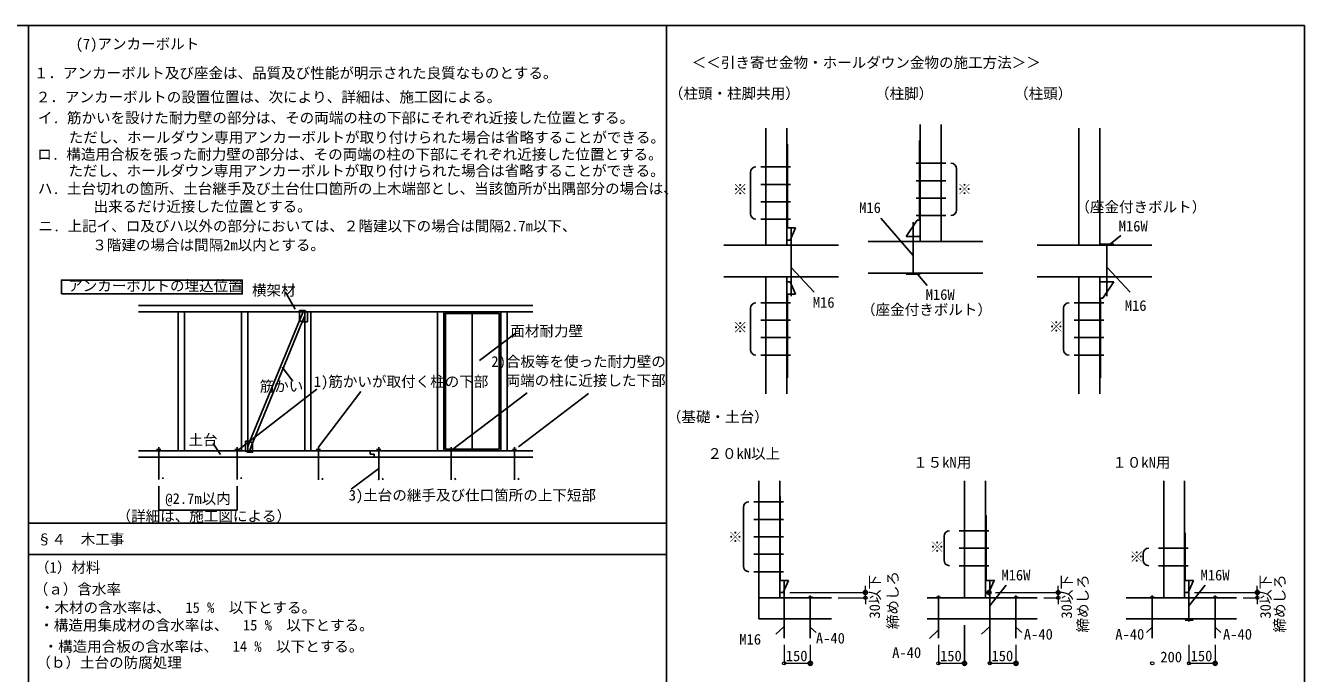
# Model space of a CAD drawing. Units: millimetres on the paper. Extents: x -183 to 185, y -106 to 144.
# Drawn here: x 0.7 to 185.4, y 45.2 to 138.6 of the extents above; entities that cross this region are included whole.
import ezdxf
from ezdxf.enums import TextEntityAlignment as Align

# ---------------------------------------------------------------- set-up
doc = ezdxf.new("R2010")
doc.units = ezdxf.units.MM
doc.header["$PDMODE"] = 32
doc.header["$PDSIZE"] = 0.6
doc.layers.add('0-2_文字', color=7, linetype='Continuous', lineweight=25)
doc.styles.add('ＭＳ ゴシック', font='')
doc.styles.get('ＭＳ ゴシック').set_extended_font_data('MS Gothic')

msp = doc.modelspace()

# ---------------------------------------------------------------- linework, layer by layer
at = {"layer": '0-2_文字'}
for p, q in [((185.447, 138.643), (-183.103, 138.643)), ((1.172, 138.643), (1.172, -106.049)), ((93.309, 138.643), (93.309, -106.049)), ((185.447, -106.049), (185.447, 138.643)), ((107.663, 123.824), (107.663, 106.941)), ((110.687, 123.824), (110.687, 106.941)), ((129.942, 124.354), (129.942, 107.471)), ((132.966, 124.354), (132.966, 107.471)), ((152.886, 106.941), (152.886, 123.824)), ((155.91, 106.941), (155.91, 123.824)), ((129.861, 110.582), (129.861, 122.061)), ((129.861, 122.061), (129.942, 122.061)), ((129.942, 122.061), (129.942, 110.582)), ((129.942, 110.582), (129.942, 122.061)), ((110.687, 109.436), (110.687, 121.532)), ((110.687, 121.532), (110.687, 109.436)), ((110.768, 121.532), (110.687, 121.532)), ((110.768, 109.436), (110.768, 121.532)), ((111.237, 118.256), (106.952, 118.256)), ((129.392, 118.785), (133.677, 118.785)), ((105.427, 117.449), (105.427, 111.502)), ((135.203, 117.979), (135.203, 112.032)), ((111.237, 115.736), (106.952, 115.736)), ((129.392, 116.265), (133.677, 116.265)), ((111.237, 113.216), (106.952, 113.216)), ((129.392, 113.745), (133.677, 113.745)), ((124.268, 110.834), (128.944, 105.444)), ((129.392, 111.225), (133.677, 111.225)), ((111.237, 110.696), (106.952, 110.696)), ((110.687, 109.436), (110.687, 107.697)), ((111.947, 109.436), (110.687, 109.436)), ((110.687, 109.436), (110.768, 109.436)), ((111.191, 107.697), (111.947, 109.436)), ((111.317, 109.436), (111.317, 99.578)), ((127.926, 108.227), (129.523, 110.582)), ((128.934, 102.762), (128.934, 110.297)), ((129.523, 110.582), (129.942, 110.582)), ((129.942, 110.582), (129.861, 110.582)), ((129.942, 110.582), (129.942, 108.227)), ((110.687, 107.697), (111.191, 107.697)), ((139.024, 107.471), (122.454, 107.471)), ((129.942, 108.227), (127.926, 108.227)), ((158.947, 108.352), (157.423, 107.144)), ((101.605, 106.941), (118.176, 106.941)), ((146.828, 106.941), (163.398, 106.941)), ((155.91, 107.113), (157.926, 107.113)), ((156.918, 107.113), (156.918, 99.578)), ((114.635, 100.164), (111.317, 103.751)), ((160.266, 100.164), (156.948, 103.751)), ((101.605, 102.405), (118.176, 102.405)), ((107.663, 85.522), (107.663, 102.405)), ((110.687, 85.522), (110.687, 102.405)), ((110.687, 99.91), (110.687, 101.649)), ((110.687, 101.649), (111.191, 101.649)), ((111.191, 101.649), (111.947, 99.91)), ((139.024, 102.935), (122.454, 102.935)), ((129.942, 102.762), (127.926, 102.762)), ((129.545, 102.761), (130.955, 101.13)), ((146.828, 102.405), (163.398, 102.405)), ((152.886, 85.522), (152.886, 102.405)), ((155.91, 85.522), (155.91, 102.405)), ((155.91, 99.294), (155.91, 101.649)), ((155.91, 101.649), (157.926, 101.649)), ((157.926, 101.649), (156.329, 99.294)), ((39.662, 97.744), (38.297, 100.192)), ((110.687, 99.91), (110.768, 99.91)), ((110.687, 87.814), (110.687, 99.91)), ((110.687, 99.91), (110.687, 87.814)), ((111.947, 99.91), (110.687, 99.91)), ((110.768, 99.91), (110.768, 87.814)), ((17.049, 98.256), (73.996, 98.256)), ((111.237, 98.65), (106.952, 98.65)), ((156.46, 98.65), (152.174, 98.65)), ((155.91, 99.294), (155.99, 99.294)), ((155.91, 87.814), (155.91, 99.294)), ((155.91, 99.294), (155.91, 87.814)), ((156.329, 99.294), (155.91, 99.294)), ((155.99, 99.294), (155.99, 87.814)), ((17.049, 97.352), (73.996, 97.352)), ((22.788, 97.352), (22.788, 77.271)), ((23.692, 97.352), (23.692, 77.271)), ((31.925, 97.352), (31.925, 77.271)), ((41.21, 97.352), (40.294, 97.352)), ((40.818, 97.352), (40.294, 96.076)), ((41.062, 96.756), (40.712, 95.904)), ((41.965, 97.352), (41.965, 77.271)), ((60.239, 97.352), (60.239, 77.271)), ((61.142, 97.352), (61.142, 77.271)), ((69.376, 97.352), (69.376, 77.271)), ((70.279, 97.352), (70.279, 77.271)), ((105.427, 91.897), (105.427, 97.844)), ((111.237, 96.13), (106.952, 96.13)), ((150.649, 91.897), (150.649, 97.844)), ((156.46, 96.13), (152.174, 96.13)), ((40.712, 95.904), (33.523, 78.37)), ((66.303, 90.297), (71.599, 94.316)), ((111.237, 93.61), (106.952, 93.61)), ((156.46, 93.61), (152.174, 93.61)), ((111.237, 91.09), (106.952, 91.09)), ((156.46, 91.09), (152.174, 91.09)), ((37.83, 89.343), (39.366, 87.345)), ((110.768, 87.814), (110.687, 87.814)), ((155.99, 87.814), (155.91, 87.814)), ((31.294, 77.271), (42.814, 86.184)), ((43.047, 77.789), (49.189, 85.859)), ((62.224, 77.322), (73.187, 85.641)), ((71.94, 77.844), (82.07, 85.53)), ((19.982, 77.789), (19.982, 73.164)), ((28.921, 76.755), (27.839, 78.355)), ((31.294, 77.789), (31.294, 73.164)), ((33.523, 78.37), (33.073, 77.271)), ((43.047, 77.789), (43.047, 73.164)), ((51.744, 77.789), (51.744, 73.164)), ((62.224, 77.789), (62.224, 73.164)), ((71.361, 77.789), (71.361, 73.164)), ((17.049, 77.271), (73.996, 77.271)), ((17.049, 76.368), (73.996, 76.368)), ((19.673, 77.449), (20.292, 77.449)), ((30.985, 77.449), (31.604, 77.449)), ((42.737, 77.449), (43.356, 77.449)), ((50.538, 77.271), (50.538, 76.819)), ((50.538, 76.819), (51.102, 76.819)), ((51.102, 76.819), (51.102, 76.368)), ((51.435, 77.449), (52.054, 77.449)), ((61.915, 77.449), (62.533, 77.449)), ((71.051, 77.476), (71.67, 77.476)), ((47.777, 71.723), (51.744, 74.719)), ((19.982, 72.16), (19.982, 68.695)), ((31.294, 72.16), (31.294, 68.695)), ((106.648, 72.959), (106.648, 53.052)), ((109.673, 72.959), (109.673, 56.076)), ((136.357, 72.959), (136.357, 56.076)), ((139.381, 72.959), (139.381, 56.076)), ((165.121, 72.959), (165.121, 56.076)), ((168.145, 72.959), (168.145, 56.076)), ((109.673, 58.57), (109.673, 70.666)), ((109.673, 70.666), (109.673, 58.57)), ((109.753, 70.666), (109.673, 70.666)), ((109.753, 58.57), (109.753, 70.666)), ((31.294, 68.695), (19.982, 68.695)), ((31.294, 68.695), (19.982, 68.695)), ((104.412, 69.104), (104.412, 60.637)), ((110.223, 69.91), (105.937, 69.91)), ((1.172, 66.862), (93.309, 66.862)), ((110.223, 67.39), (105.937, 67.39)), ((139.381, 58.57), (139.381, 67.945)), ((139.381, 67.945), (139.381, 58.57)), ((139.462, 67.945), (139.381, 67.945)), ((139.462, 58.57), (139.462, 67.945)), ((110.223, 64.87), (105.937, 64.87)), ((133.395, 64.938), (133.395, 61.51)), ((139.879, 65.744), (135.593, 65.744)), ((168.145, 58.57), (168.145, 65.425)), ((168.145, 65.425), (168.145, 58.57)), ((168.225, 65.425), (168.145, 65.425)), ((168.225, 58.57), (168.225, 65.425)), ((139.879, 63.224), (135.593, 63.224)), ((168.642, 63.224), (164.356, 63.224)), ((1.172, 62.318), (93.309, 62.318)), ((110.223, 62.35), (105.937, 62.35)), ((162.158, 62.418), (162.158, 61.51)), ((110.223, 59.83), (105.937, 59.83)), ((139.879, 60.704), (135.593, 60.704)), ((168.642, 60.704), (164.356, 60.704)), ((109.673, 58.57), (109.673, 56.832)), ((110.932, 58.57), (109.673, 58.57)), ((109.673, 58.57), (109.753, 58.57)), ((110.177, 56.832), (110.932, 58.57)), ((110.302, 58.57), (110.302, 50.225)), ((139.381, 58.57), (139.381, 56.832)), ((140.641, 58.57), (139.381, 58.57)), ((139.381, 58.57), (139.462, 58.57)), ((139.381, 58.57), (139.462, 58.57)), ((139.885, 56.832), (140.641, 58.57)), ((140.011, 58.57), (140.011, 52.626)), ((140.011, 58.57), (140.011, 50.225)), ((142.349, 57.892), (140.011, 54.913)), ((168.145, 58.57), (168.145, 56.832)), ((169.404, 58.57), (168.145, 58.57)), ((168.145, 58.57), (168.225, 58.57)), ((168.649, 56.832), (169.404, 58.57)), ((168.775, 58.57), (168.775, 52.626)), ((171.113, 57.892), (168.775, 54.913)), ((178.646, 56.832), (178.646, 57.304)), ((106.648, 56.076), (117.161, 56.076)), ((109.673, 56.832), (110.177, 56.832)), ((113.804, 56.147), (114.39, 56.147)), ((114.082, 56.384), (114.082, 50.225)), ((130.96, 56.076), (146.87, 56.076)), ((132.299, 56.147), (132.884, 56.147)), ((132.577, 56.384), (132.577, 50.225)), ((139.381, 56.832), (139.885, 56.832)), ((143.513, 56.147), (144.098, 56.147)), ((143.791, 56.384), (143.791, 50.225)), ((149.883, 56.076), (149.883, 56.832)), ((159.723, 56.076), (175.633, 56.076)), ((163.744, 56.147), (163.159, 56.147)), ((163.466, 56.384), (163.466, 50.225)), ((168.145, 56.832), (168.649, 56.832)), ((172.276, 56.147), (172.862, 56.147)), ((172.554, 56.384), (172.554, 50.225)), ((178.646, 56.076), (178.646, 56.832)), ((106.648, 53.052), (117.161, 53.052)), ((109.095, 50.81), (110.319, 51.915)), ((114.12, 51.804), (114.91, 51.054)), ((130.96, 53.052), (146.87, 53.052)), ((136.357, 52.107), (136.357, 46.575)), ((138.804, 50.81), (140.028, 51.915)), ((143.829, 51.804), (144.618, 51.054)), ((159.723, 53.052), (175.633, 53.052)), ((163.428, 51.804), (162.639, 51.054)), ((168.231, 52.866), (169.387, 52.866)), ((172.592, 51.804), (173.382, 51.054)), ((132.547, 51.38), (131.321, 50.178)), ((140.011, 51.681), (140.011, 46.575))]:
    msp.add_line(p, q, dxfattribs=at)
at = {"layer": '0-2_文字', "color": 4, "lineweight": 18}
for p, q in [((122.037, 57.304), (122.037, 57.777)), ((122.037, 56.832), (122.037, 57.304)), ((149.883, 57.304), (149.883, 57.777)), ((149.883, 56.832), (149.883, 57.304)), ((178.646, 57.304), (178.646, 57.777)), ((111.121, 56.832), (122.076, 56.832)), ((118.106, 56.076), (122.076, 56.076)), ((122.037, 56.076), (122.037, 56.832)), ((122.037, 56.076), (122.037, 56.832)), ((122.037, 56.076), (122.037, 55.603)), ((122.037, 55.603), (122.037, 55.131)), ((140.83, 56.832), (149.922, 56.832)), ((147.815, 56.076), (149.922, 56.076)), ((149.883, 56.076), (149.883, 56.832)), ((169.593, 56.832), (178.685, 56.832)), ((176.578, 56.076), (178.685, 56.076)), ((178.646, 56.076), (178.646, 56.832)), ((178.646, 56.076), (178.646, 55.603)), ((178.646, 55.603), (178.646, 55.131)), ((110.302, 49.28), (110.302, 46.575)), ((114.082, 49.28), (114.082, 46.575)), ((132.577, 49.28), (132.577, 46.575)), ((143.791, 49.28), (143.791, 46.575)), ((168.775, 49.28), (168.775, 46.575)), ((172.554, 49.28), (172.554, 46.575)), ((114.082, 46.615), (113.61, 46.615)), ((136.357, 46.615), (135.885, 46.615)), ((143.791, 46.615), (143.319, 46.615)), ((172.554, 46.615), (172.082, 46.615))]:
    msp.add_line(p, q, dxfattribs=at)
at = {"layer": '0-2_文字'}
for points in [[(5.927, 99.917), (32.032, 99.917), (32.032, 101.925), (5.927, 101.925)], [(41.101, 97.51), (41.458, 97.204), (41.458, 95.904), (40.712, 95.904), (40.294, 96.076), (40.294, 97.51)], [(61.142, 77.271), (69.376, 77.271), (69.376, 97.352), (61.142, 97.352)], [(61.393, 77.522), (65.259, 77.522), (65.259, 97.101), (61.393, 97.101)], [(61.393, 97.101), (69.125, 97.101), (69.125, 77.522), (61.393, 77.522)], [(33.158, 78.67), (32.492, 78.67), (32.492, 77.235), (32.841, 77.064), (33.531, 77.064), (33.531, 78.364)], [(139.381, 56.832), (139.885, 56.832), (140.641, 58.57), (139.381, 58.57)]]:
    msp.add_lwpolyline(points, close=True, dxfattribs=at)
for points in [[(32.829, 97.352), (32.829, 78.67), (32.829, 77.271)], [(40.294, 96.076), (33.158, 78.67), (32.829, 77.867)], [(41.062, 97.352), (41.062, 95.904), (41.062, 77.271)], [(33.531, 77.271), (32.492, 77.271), (27.473, 77.271)]]:
    msp.add_lwpolyline(points, dxfattribs=at)
at = {"layer": '0-2_文字', "color": 4, "lineweight": 18}
for points in [[(149.883, 56.076), (149.883, 55.603), (149.883, 55.131)], [(110.302, 46.615), (110.775, 46.615), (113.61, 46.615)], [(132.577, 46.615), (133.05, 46.615), (135.885, 46.615)], [(140.011, 46.615), (140.484, 46.615), (143.319, 46.615)], [(168.775, 46.615), (169.247, 46.615), (172.082, 46.615)]]:
    msp.add_lwpolyline(points, dxfattribs=at)
for centre in [(122.037, 56.832), (122.037, 56.832), (122.037, 56.076), (149.883, 56.832), (149.883, 56.076), (178.646, 56.832), (178.646, 56.076), (110.302, 46.615), (114.082, 46.615), (114.082, 46.615), (132.577, 46.615), (136.357, 46.615), (136.357, 46.615), (140.011, 46.615), (143.791, 46.615), (143.791, 46.615), (163.466, 46.615), (168.775, 46.615), (172.554, 46.615), (172.554, 46.615)]:
    msp.add_circle(centre, 0.236, dxfattribs=at)
at = {"layer": '0-2_文字'}
for centre in [(149.883, 56.832), (178.646, 56.832)]:
    msp.add_circle(centre, 0.236, dxfattribs=at)
for centre, radius, start, end in [((106.233, 117.449), 0.806, 90, 180), ((134.396, 117.979), 0.806, 0, 90), ((106.233, 111.502), 0.806, 180, 270), ((134.396, 112.032), 0.806, 270, 0), ((106.233, 97.844), 0.806, 90, 180), ((151.455, 97.844), 0.806, 90, 180), ((106.233, 91.897), 0.806, 180, 270), ((151.455, 91.897), 0.806, 180, 270), ((20.279, 73.216), 0.301, 170.15949, 179.99961), ((20.279, 73.216), 0.301, 0, 41.73006), ((31.591, 73.216), 0.301, 170.15949, 179.99961), ((31.591, 73.216), 0.301, 0, 41.73006), ((43.344, 73.113), 0.301, 170.15949, 179.99961), ((43.344, 73.113), 0.301, 0, 41.73006), ((52.041, 73.113), 0.301, 170.15949, 179.99961), ((52.041, 73.113), 0.301, 0, 41.73006), ((62.521, 73.113), 0.301, 170.15949, 179.99961), ((62.521, 73.113), 0.301, 0, 41.73006), ((71.658, 73.113), 0.301, 170.15949, 179.99961), ((71.658, 73.113), 0.301, 0, 41.73006), ((105.218, 69.104), 0.806, 90, 180), ((134.201, 64.938), 0.806, 90, 180), ((162.964, 62.418), 0.806, 90, 180), ((134.201, 61.51), 0.806, 180, 270), ((162.964, 61.51), 0.806, 180, 270), ((105.218, 60.637), 0.806, 180, 270)]:
    msp.add_arc(centre, radius, start, end, dxfattribs=at)
at = {"layer": '0-2_文字', "color": 4}
for p in [(122.037, 56.832), (114.082, 46.615), (136.357, 46.615), (143.791, 46.615), (172.554, 46.615)]:
    msp.add_point(p, dxfattribs=at)
at = {"layer": '0-2_文字'}
for p in [(139.885, 56.832), (149.883, 56.832), (178.646, 56.832)]:
    msp.add_point(p, dxfattribs=at)

# ---------------------------------------------------------------- texts
at = {"layer": '0-2_文字', "color": 4, "style": 'ＭＳ ゴシック'}
for s, p in [('(7)アンカーボルト', (7.989, 134.773)), ('＜＜引き寄せ金物・ホールダウン金物の施工方法＞＞', (96.959, 132.082)), ('１．アンカーボルト及び座金は、品質及び性能が明示された良質なものとする。', (1.955, 130.568)), ('２．アンカーボルトの設置位置は、次により、詳細は、施工図による。', (2.23, 127.104)), ('（柱頭・柱脚共用）', (93.657, 127.621)), ('（柱脚）', (123.431, 127.614)), ('（柱頭）', (143.516, 127.614)), ('イ. 筋かいを設けた耐力壁の部分は、その両端の柱の下部にそれぞれ近接した位置とする。', (2.526, 124.107)), ('\u3000\u3000ただし、ホールダウン専用アンカーボルトが取り付けられた場合は省略することができる。', (2.779, 121.28)), ('ロ. 構造用合板を張った耐力壁の部分は、その両端の柱の下部にそれぞれ近接した位置とする。', (2.441, 118.832)), ('\u3000\u3000ただし、ホールダウン専用アンカーボルトが取り付けられた場合は省略することができる。', (2.737, 116.469)), ('ハ. 土台切れの箇所、土台継手及び土台仕口箇所の上木端部とし、当該箇所が出隅部分の場合は、', (2.526, 113.894)), ('※', (102.904, 113.781)), ('※', (135.299, 113.805)), ('\u3000\u3000出来るだけ近接した位置とする。', (6.366, 111.32)), ('M16', (121.136, 111.142)), ('（座金付きボルト）', (152.365, 111.239)), ('ニ. 上記イ、ロ及びハ以外の部分においては、２階建以下の場合は間隔2.7m以下、', (2.61, 108.492)), ('M16W', (158.626, 108.475)), ('    ３階建の場合は間隔2m以内とする。', (6.197, 105.749)), (' アンカーボルトの埋込位置', (5.854, 99.871)), ('横架材', (33.449, 99.219)), ('M16W', (130.75, 98.6)), ('M16', (114.447, 97.468)), ('（座金付きボルト）', (121.411, 96.422)), ('M16', (159.503, 97.012)), (' 面材耐力壁', (69.714, 93.334)), ('※', (102.904, 93.86)), ('※', (148.559, 93.97)), (' 2)合板等を使った耐力壁の', (66.967, 88.933)), ('筋かい', (34.556, 85.356)), ('1)筋かいが取付く柱の下部', (42.381, 86.046)), (' \u3000 \u3000両端の柱に近接した下部', (63.781, 86.21)), ('（基礎・土台）', (93.37, 80.952)), ('土台', (24.278, 77.634)), ('２０kN以上', (99.235, 75.657)), ('１５kN用', (128.933, 74.381)), ('１０kN用', (157.696, 74.381)), ('@2.7m以内', (20.931, 69.159)), (' 3)土台の継手及び仕口箇所の上下短部', (46.376, 69.646)), ('（詳細は、施工図による）', (13.888, 66.638)), ('\u3000§４\u3000木工事', (0.306, 63.281)), ('※', (102.204, 63.614)), ('※', (131.354, 62.189)), ('（1）材料', (2.11, 59.228)), ('※', (160.176, 60.765)), ('M16W', (141.681, 58.115)), ('M16W', (170.444, 58.115)), ('（ａ）含水率', (1.924, 56.082)), ('・木材の含水率は、\u300015 %  以下とする。', (2.816, 53.432)), ('・構造用集成材の含水率は、\u300015 %  以下とする。', (2.728, 50.89)), ('・構造用合板の含水率は、\u300014 %  以下とする。', (3.342, 47.823)), ('M16', (103.832, 48.856)), ('A-40', (114.892, 49.014)), ('A-40', (144.925, 49.58)), ('A-40', (158.132, 49.58)), ('A-40', (173.688, 49.58)), ('150', (110.539, 46.457)), ('A-40', (125.91, 46.944)), ('150', (132.814, 46.457)), ('150', (140.248, 46.457)), ('200', (164.632, 46.301)), ('150', (169.011, 46.457)), ('（ｂ）土台の防腐処理', (2.309, 45.507))]:
    msp.add_text(s, height=1.54, dxfattribs=at).set_placement(p, align=Align.BOTTOM_LEFT)
for s, p in [('30以下', (124.609, 53.069)), ('締めしろ', (127.22, 51.542)), ('30以下', (152.335, 53.069)), ('締めしろ', (154.672, 51.05)), ('30以下', (181.047, 53.069)), ('締めしろ', (183.108, 51.05))]:
    msp.add_text(s, height=1.54, rotation=90, dxfattribs=at).set_placement(p, align=Align.BOTTOM_LEFT)

doc.saveas('drawing.dxf')
